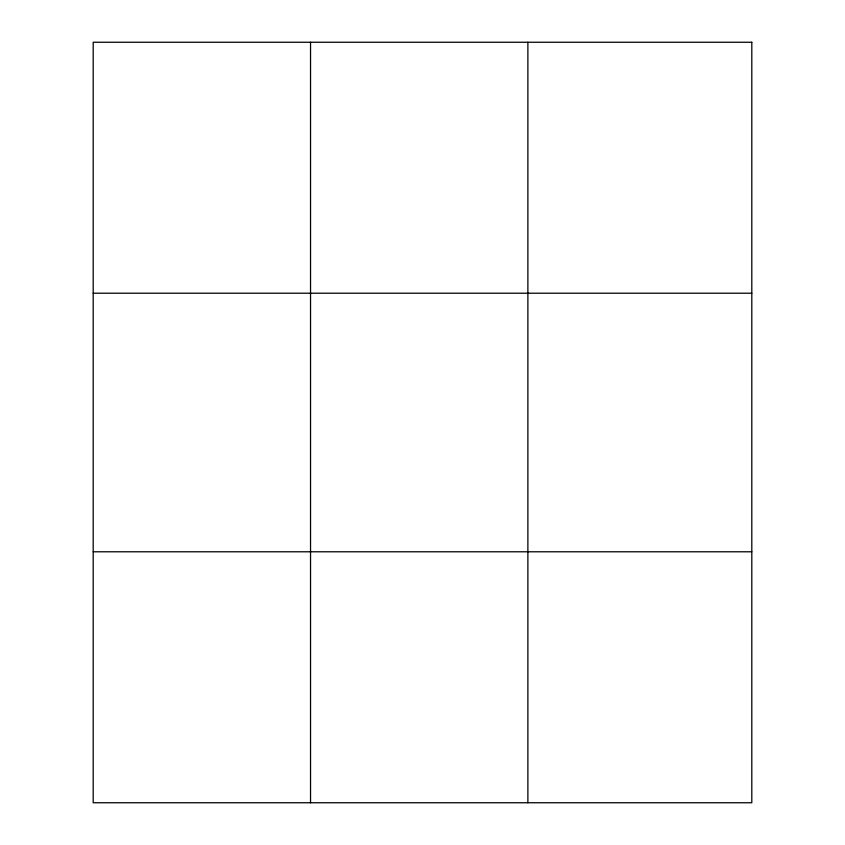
<?xml version="1.0" encoding="UTF-8"?>
<svg xmlns="http://www.w3.org/2000/svg" width="845" height="845" viewBox="0 0 845 845"><rect width="100%" height="100%" fill="white"/><g stroke="black" fill="none" stroke-linecap="round" stroke-linejoin="round"><path stroke-width="1.27" d="M310.537 42.25L310.537 802.75M527.882 42.25L527.882 802.75M93.193 293.215L751.807 293.215M93.193 551.785L751.807 551.785M751.807 42.25L751.807 802.75L93.193 802.75L93.193 42.25L751.807 42.25"/></g></svg>
